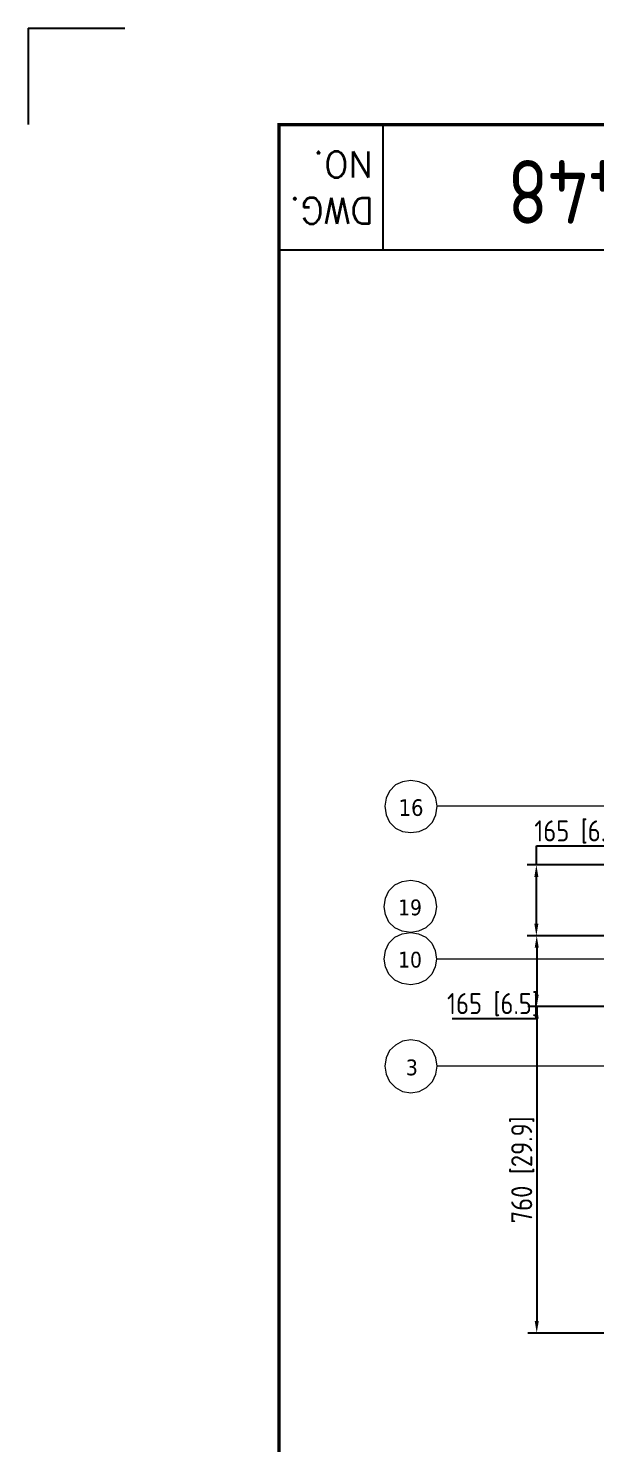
# Model space of a CAD drawing. Header units: millimetres. Extents: x 266108 to 276883, y -181835 to -175175.
# Drawn here: x 266108 to 267428, y -178470 to -175175 of the extents above; entities that cross this region are included whole.
import ezdxf

# ---------------------------------------------------------------- set-up
doc = ezdxf.new("R2010")
doc.units = ezdxf.units.MM
doc.header["$LTSCALE"] = 13
doc.layers.add('1', color=4, linetype='Continuous')
doc.layers.add('2', color=3, linetype='Continuous')
doc.layers.add('2细实线', color=3, linetype='Continuous', lineweight=20)
doc.layers.add('铁心', color=3, linetype='Continuous', lineweight=0)
doc.layers.add('paper', color=254, linetype='Continuous', plot=False)
doc.styles.add('ROMANS', font='romans.shx', dxfattribs={"bigfont": 'whgtxt.shx'})
doc.styles.get("Standard").update_dxf_attribs({"font": 'gbenor.shx', "bigfont": 'gbcbig.shx'})
doc.styles.add('Tahoma$001', font='tahoma.ttf', dxfattribs={"height": 2.159784})
doc.styles.add('Tahoma_txtstyle_38.51_0_0', font='tahoma.ttf')
doc.dimstyles.new('英寸 1-10', dxfattribs={"dimscale": 14, "dimtxt": 3.5, "dimasz": 2, "dimexe": 1.5, "dimexo": 0.5, "dimgap": 0.5, "dimtad": 1, "dimtoh": 1, "dimdec": 1, "dimdsep": 46, "dimtxsty": 'Standard', "dimcen": 2.5, "dimclrd": 3, "dimclre": 3, "dimclrt": 3, "dimadec": 0, "dimazin": 2, "dimtfac": 1, "dimtdec": 1, "dimtmove": 0, "dimatfit": 2, "dimfxl": 1, "dimarcsym": 0})

# ---------------------------------------------------------------- blocks, each defined once
blk = doc.blocks.new('*D61')
at = {"layer": '2细实线', "color": 3, "linetype": 'ByBlock', "lineweight": -2, "transparency": 16777216}
for p, q in [((267756, -177452.6), (267269.9, -177452.6)), ((267290.9, -177480.6), (267290.9, -178184.6)), ((267479, -178212.6), (267269.9, -178212.6))]:
    blk.add_line(p, q, dxfattribs=at)
at = {"layer": '2细实线', "color": 3, "linetype": 'ByBlock', "transparency": 16777216}
for points in [[(267286.2, -177480.6), (267295.6, -177480.6), (267290.9, -177452.6)], [(267286.2, -178184.6), (267295.6, -178184.6), (267290.9, -178212.6)]]:
    blk.add_solid(points, dxfattribs=at)
at = {"layer": 'Defpoints', "color": 0, "linetype": 'ByBlock', "transparency": 16777216}
for p in [(267763, -177452.6), (267290.9, -178212.6), (267486, -178212.6)]:
    blk.add_point(p, dxfattribs=at)
at = {"layer": '2细实线', "color": 3, "linetype": 'ByBlock', "transparency": 16777216, "insert": (267258.4, -177832.6), "char_height": 49, "attachment_point": 5, "rotation": 90}
blk.add_mtext('760 [29.9]', dxfattribs=at)
blk = doc.blocks.new('*D62')
at = {"layer": '2细实线', "color": 3, "linetype": 'ByBlock', "lineweight": -2, "transparency": 16777216}
for p, q in [((267666.5, -177287.6), (267269.9, -177287.6)), ((267290.9, -177315.6), (267290.9, -177424.6)), ((267402, -177452.6), (267269.9, -177452.6)), ((267290.9, -177452.6), (267290.9, -177480.6)), ((267290.9, -177480.6), (267094, -177480.6))]:
    blk.add_line(p, q, dxfattribs=at)
at = {"layer": '2细实线', "color": 3, "linetype": 'ByBlock', "transparency": 16777216}
for points in [[(267286.2, -177315.6), (267295.6, -177315.6), (267290.9, -177287.6)], [(267286.2, -177424.6), (267295.6, -177424.6), (267290.9, -177452.6)]]:
    blk.add_solid(points, dxfattribs=at)
at = {"layer": 'Defpoints', "color": 0, "linetype": 'ByBlock', "transparency": 16777216}
for p in [(267673.5, -177287.6), (267290.9, -177452.6), (267409, -177452.6)]:
    blk.add_point(p, dxfattribs=at)
at = {"layer": '2细实线', "color": 3, "linetype": 'ByBlock', "transparency": 16777216, "insert": (267189, -177448), "char_height": 49, "attachment_point": 5}
blk.add_mtext('165 [6.5]', dxfattribs=at)
blk = doc.blocks.new('*D63')
at = {"layer": '2细实线', "color": 3, "linetype": 'ByBlock', "lineweight": -2, "transparency": 16777216}
for p, q in [((267290, -177122.6), (267290, -177078.4)), ((267290, -177078.4), (267486.9, -177078.4)), ((267588.9, -177122.6), (267269, -177122.6)), ((267290, -177259.6), (267290, -177150.6)), ((267431.5, -177287.6), (267269, -177287.6))]:
    blk.add_line(p, q, dxfattribs=at)
at = {"layer": '2细实线', "color": 3, "linetype": 'ByBlock', "transparency": 16777216}
for points in [[(267285.4, -177150.6), (267294.7, -177150.6), (267290, -177122.6)], [(267285.4, -177259.6), (267294.7, -177259.6), (267290, -177287.6)]]:
    blk.add_solid(points, dxfattribs=at)
at = {"layer": 'Defpoints', "color": 0, "linetype": 'ByBlock', "transparency": 16777216}
for p in [(267595.9, -177122.6), (267290, -177287.6), (267438.5, -177287.6)]:
    blk.add_point(p, dxfattribs=at)
at = {"layer": '2细实线', "color": 3, "linetype": 'ByBlock', "transparency": 16777216, "insert": (267392, -177045.9), "char_height": 49, "attachment_point": 5}
blk.add_mtext('165 [6.5]', dxfattribs=at)

msp = doc.modelspace()

# ---------------------------------------------------------------- linework, layer by layer
at = {"layer": '1', "const_width": 7.849}
msp.add_lwpolyline([(266690.813, -181588.349), (275302.013, -181588.349), (275302.013, -175399.049), (266690.813, -175399.049), (266690.813, -181588.349)], dxfattribs=at)
at = {"layer": '2'}
for p, q in [((266933.003, -175399.049), (266933.003, -175690.574)), ((266690.813, -175690.574), (268664.213, -175690.574))]:
    msp.add_line(p, q, dxfattribs=at)
at = {"layer": 'paper'}
for q in [(266107.763, -175399.049), (266332.013, -175174.799)]:
    msp.add_line((266107.763, -175174.799), q, dxfattribs=at)
at = {"layer": '铁心'}
for p, q in [((266962.027, -177541.978), (266948.172, -177554.327)), ((266978.893, -177532.942), (266962.027, -177541.978)), ((266997.567, -177529.931), (266978.893, -177532.942)), ((267017.445, -177532.942), (266997.567, -177529.931)), ((267034.312, -177541.978), (267017.445, -177532.942)), ((267048.166, -177554.327), (267034.312, -177541.978)), ((266940.341, -177571.495), (266937.329, -177591.373)), ((266948.172, -177554.327), (266940.341, -177571.495)), ((267055.997, -177571.495), (267048.166, -177554.327)), ((267059.009, -177591.373), (267055.997, -177571.495)), ((266937.329, -177591.373), (266940.341, -177610.047)), ((266940.341, -177610.047), (266948.172, -177626.913)), ((267048.166, -177626.913), (267055.997, -177610.047)), ((267055.997, -177610.047), (267059.009, -177591.373)), ((268038.548, -177591.373), (267059.009, -177591.373)), ((266948.172, -177626.913), (266962.027, -177640.768)), ((266948.172, -177626.913), (266962.027, -177640.768)), ((266962.027, -177640.768), (266978.893, -177650.104)), ((266962.027, -177640.768), (266978.893, -177650.104)), ((266978.893, -177650.104), (266997.567, -177653.116)), ((266997.567, -177653.116), (267017.445, -177650.104)), ((267017.445, -177650.104), (267034.312, -177640.768)), ((267017.445, -177650.104), (267034.312, -177640.768)), ((267034.312, -177640.768), (267048.166, -177626.913)), ((267034.312, -177640.768), (267048.166, -177626.913))]:
    msp.add_line(p, q, dxfattribs=at)
for points in [[(267672.25, -176985.789), (267059.009, -176985.789), (267055.997, -176967.416), (267048.166, -176950.55), (267034.312, -176936.394), (267017.445, -176928.864), (266997.567, -176925.852), (266978.893, -176928.864), (266962.027, -176936.394), (266948.172, -176950.55), (266940.341, -176967.416), (266937.329, -176985.789), (266940.341, -177005.968), (266948.172, -177022.835), (266962.027, -177036.69), (266978.893, -177044.52), (266997.567, -177047.532), (267017.445, -177044.52), (267034.312, -177036.69), (267048.166, -177022.835), (267055.997, -177005.968), (267059.009, -176985.789)], [(267812.427, -177341.744), (267057.503, -177341.744)]]:
    msp.add_lwpolyline(points, dxfattribs=at)
for points in [[(266935.823, -177220.064), (266938.835, -177199.885), (266946.666, -177183.018), (266960.521, -177169.164), (266977.387, -177161.333), (266997.567, -177158.321), (267015.939, -177161.333), (267032.806, -177169.164), (267046.66, -177183.018), (267054.491, -177199.885), (267057.503, -177220.064), (267054.491, -177238.437), (267046.66, -177255.605), (267032.806, -177269.459), (267015.939, -177276.989), (266997.567, -177280.001), (266977.387, -177276.989), (266960.521, -177269.459), (266946.666, -177255.605), (266938.835, -177238.437)], [(266935.823, -177341.744), (266938.835, -177321.565), (266946.666, -177304.698), (266960.521, -177290.843), (266977.387, -177283.013), (266997.567, -177280.001), (267015.939, -177283.013), (267032.806, -177290.843), (267046.66, -177304.698), (267054.491, -177321.565), (267057.503, -177341.744), (267054.491, -177360.117), (267046.66, -177377.284), (267032.806, -177391.139), (267015.939, -177398.669), (266997.567, -177401.681), (266977.387, -177398.669), (266960.521, -177391.139), (266946.666, -177377.284), (266938.835, -177360.117)]]:
    msp.add_lwpolyline(points, close=True, dxfattribs=at)

# ---------------------------------------------------------------- texts
at = {"layer": '1', "color": 4}
msp.add_text('1JZ.710.2448', height=148.005, rotation=180, dxfattribs=at).set_placement((268144.666, -175481.112))
at = {"layer": '2', "style": 'ROMANS'}
for s, p in [('NO.', (266910.116, -175461.744)), ('DWG.', (266912.273, -175569.152))]:
    msp.add_text(s, height=60.5475, rotation=180, dxfattribs=at).set_placement(p)
at = {"layer": '铁心'}
for s, height, style, p in [('16', 38.5066, 'Tahoma_txtstyle_38.51_0_0', (266969.556, -177008.378)), ('19', 36.7741, 'Tahoma$001', (266968.473, -177239.943)), ('10', 36.7741, 'Tahoma$001', (266968.473, -177361.623)), ('3', 36.682, 'Tahoma$001', (266986.662, -177612.456))]:
    msp.add_text(s, height=height, dxfattribs=dict(at, style=style)).set_placement(p)

# ---------------------------------------------------------------- dimensions: what is measured, and where the dimension line sits
at = {"layer": '2细实线', "linetype": 'ByBlock'}
dim = msp.add_linear_dim(base=(267290.045, -177287.556), p1=(267595.877, -177122.556), p2=(267438.517, -177287.556), angle=90, dimstyle='英寸 1-10', dxfattribs=at)
dim.commit()
dim.dimension.update_dxf_attribs({"geometry": '*D63', "text_midpoint": (267391.983, -177078.444), "dimtype": 160})
for base, p1, p2, picture, middle in [((267290.893, -177452.556), (267673.502, -177287.556), (267408.967, -177452.556), '*D62', (267188.955, -177448.035)), ((267290.893, -178212.556), (267763.004, -177452.556), (267486.002, -178212.556), '*D61', (267258.372, -177832.556))]:
    dim = msp.add_linear_dim(base=base, p1=p1, p2=p2, angle=90, dimstyle='英寸 1-10', dxfattribs=at)
    dim.commit()
    dim.dimension.update_dxf_attribs({"geometry": picture, "text_midpoint": middle})

doc.saveas('drawing.dxf')
